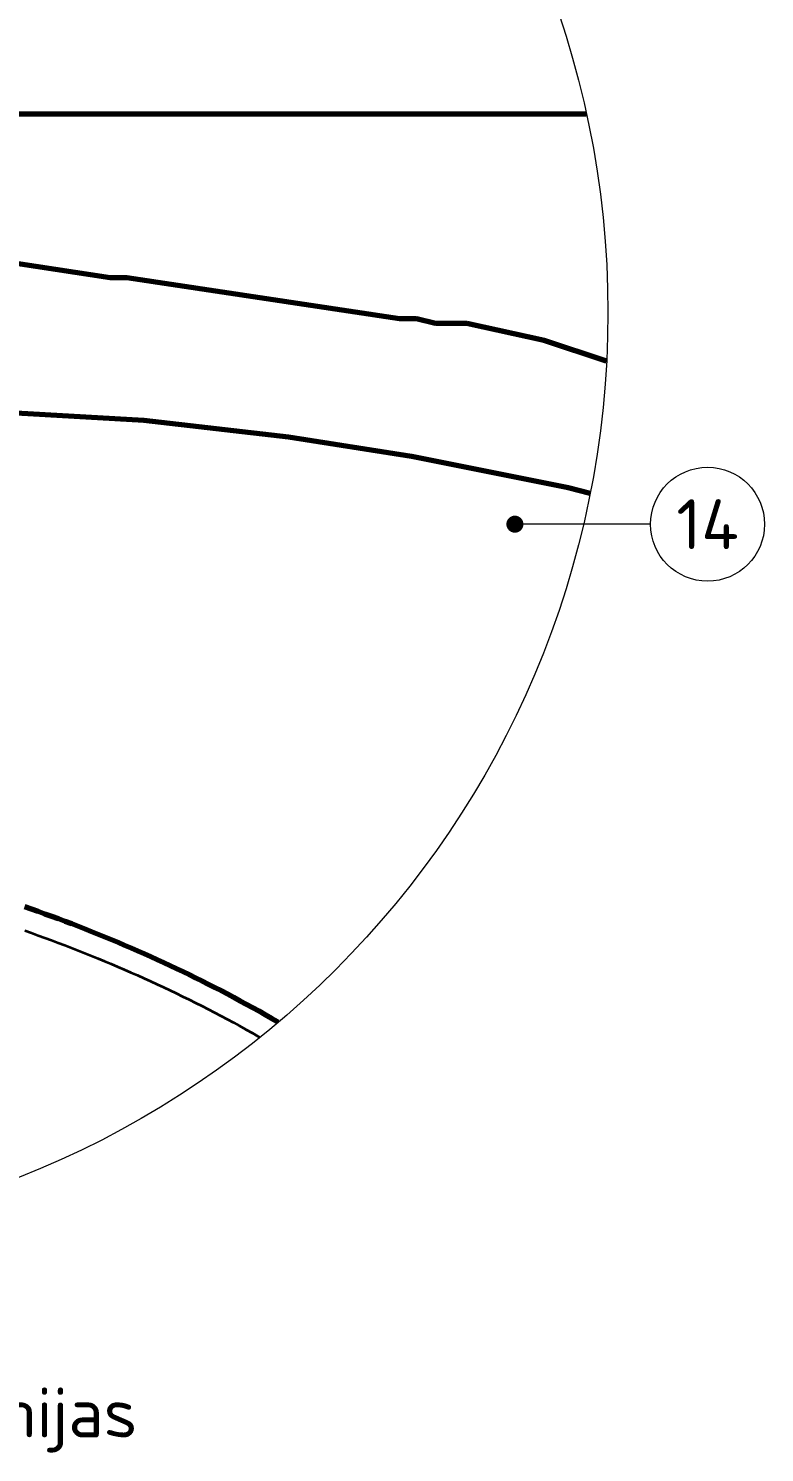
# Model space of a CAD drawing. Header units: millimetres. Extents: x 0 to 2208, y 0 to 420.
# Drawn here: x 841.2 to 892.9, y 245.7 to 345.7 of the extents above; entities that cross this region are included whole.
import ezdxf
from ezdxf.enums import TextEntityAlignment as Align

# ---------------------------------------------------------------- set-up
doc = ezdxf.new("R2010")
doc.units = ezdxf.units.MM
doc.linetypes.add('IRAM-E-TRAZOS', pattern=[5, 4, -1])
for name, color, linetype, lineweight in [('01-VISIBLE', 7, 'CONTINUOUS', 70), ('02-OCULTA', 4, 'IRAM-E-TRAZOS', 35), ('06-TEXTO', 7, 'CONTINUOUS', 25), ('08-FINA', 5, 'CONTINUOUS', 18)]:
    doc.layers.add(name, color=color, linetype=linetype, lineweight=lineweight)
doc.styles.add('ISO3098', font='isocpeur.ttf')

msp = doc.modelspace()

# ---------------------------------------------------------------- hatches: boundary and pattern name
at = {"layer": '08-FINA'}
h = msp.add_hatch(color=7, dxfattribs=at)
h.dxf.hatch_style = 1
edge = h.paths.add_edge_path()
edge.add_arc((875.387, 310.885), 0.6, 0, 360)

# ---------------------------------------------------------------- linework, layer by layer
at = {"layer": '01-VISIBLE'}
for points in [[(824.437, 339.705), (880.403, 339.705)], [(846.957, 328.195), (830.197, 330.735)], [(848.147, 328.195), (846.957, 328.195)], [(867.277, 325.315), (848.147, 328.195)], [(868.467, 325.315), (867.277, 325.315)], [(869.817, 324.975), (868.467, 325.315)], [(872.017, 324.975), (869.817, 324.975)], [(877.437, 323.785), (872.017, 324.975)], [(881.824, 322.326), (877.437, 323.785)], [(840.357, 318.705), (849.327, 318.195)], [(849.327, 318.195), (859.487, 317.015)], [(859.487, 317.015), (868.127, 315.655)], [(868.127, 315.655), (879.137, 313.455)], [(879.137, 313.455), (880.672, 313.071)], [(858.767, 275.905), (858.724, 275.931), (858.29, 276.182), (857.856, 276.431), (857.419, 276.677), (856.982, 276.921), (856.543, 277.162), (856.103, 277.401), (855.661, 277.638), (855.219, 277.872), (854.775, 278.104), (854.329, 278.333), (853.883, 278.56), (853.435, 278.785), (852.986, 279.008), (852.537, 279.228), (852.086, 279.446), (851.634, 279.661), (851.18, 279.875), (850.726, 280.086), (850.271, 280.295), (849.815, 280.502), (849.358, 280.707), (848.9, 280.909), (848.441, 281.11), (847.981, 281.308), (847.52, 281.504), (847.058, 281.697), (846.595, 281.889), (846.131, 282.078), (845.667, 282.265), (845.201, 282.449), (844.734, 282.632), (844.267, 282.812), (843.799, 282.989), (843.329, 283.165), (842.859, 283.338), (842.389, 283.508), (841.917, 283.677), (841.444, 283.843), (840.971, 284.008)]]:
    msp.add_lwpolyline(points, dxfattribs=at)
at = {"layer": '02-OCULTA'}
for points in [[(824.437, 339.705), (880.403, 339.705)], [(846.957, 328.195), (830.197, 330.735)], [(848.147, 328.195), (846.957, 328.195)], [(867.277, 325.315), (848.147, 328.195)], [(868.467, 325.315), (867.277, 325.315)], [(869.817, 324.975), (868.467, 325.315)], [(872.017, 324.975), (869.817, 324.975)], [(877.437, 323.785), (872.017, 324.975)], [(881.824, 322.326), (877.437, 323.785)], [(840.357, 318.705), (849.327, 318.195)], [(849.327, 318.195), (859.487, 317.015)], [(859.487, 317.015), (868.127, 315.655)], [(868.127, 315.655), (879.137, 313.455)], [(879.137, 313.455), (880.672, 313.071)], [(840.965, 282.348), (841.437, 282.181), (841.908, 282.011), (842.379, 281.839), (842.849, 281.665), (843.318, 281.489), (843.786, 281.311), (844.254, 281.13), (844.72, 280.947), (845.186, 280.763), (845.651, 280.576), (846.115, 280.387), (846.578, 280.195), (847.04, 280.002), (847.501, 279.806), (847.961, 279.608), (848.42, 279.407), (848.879, 279.205), (849.336, 279), (849.792, 278.793), (850.247, 278.584), (850.701, 278.372), (851.155, 278.158), (851.606, 277.942), (852.057, 277.723), (852.507, 277.502), (852.955, 277.278), (853.403, 277.053), (853.849, 276.824), (854.294, 276.594), (854.737, 276.361), (855.179, 276.126), (855.62, 275.888), (856.06, 275.647), (856.498, 275.405), (856.935, 275.16), (857.371, 274.912), (857.482, 274.848)]]:
    msp.add_lwpolyline(points, dxfattribs=at)
at = {"layer": '08-FINA'}
msp.add_line((884.917, 310.885), (875.387, 310.885), dxfattribs=at)
for centre, radius in [((816.667, 325.75), 65.25), ((888.917, 310.885), 4)]:
    msp.add_circle(centre, radius, dxfattribs=at)

# ---------------------------------------------------------------- texts
at = {"layer": '06-TEXTO', "style": 'ISO3098'}
for s, p in [('14', (888.917, 310.885)), ('Válvula, manómetro y manijas', (816.667, 248.5))]:
    msp.add_text(s, height=3.5, dxfattribs=at).set_placement(p, align=Align.MIDDLE_CENTER)

doc.saveas('drawing.dxf')
